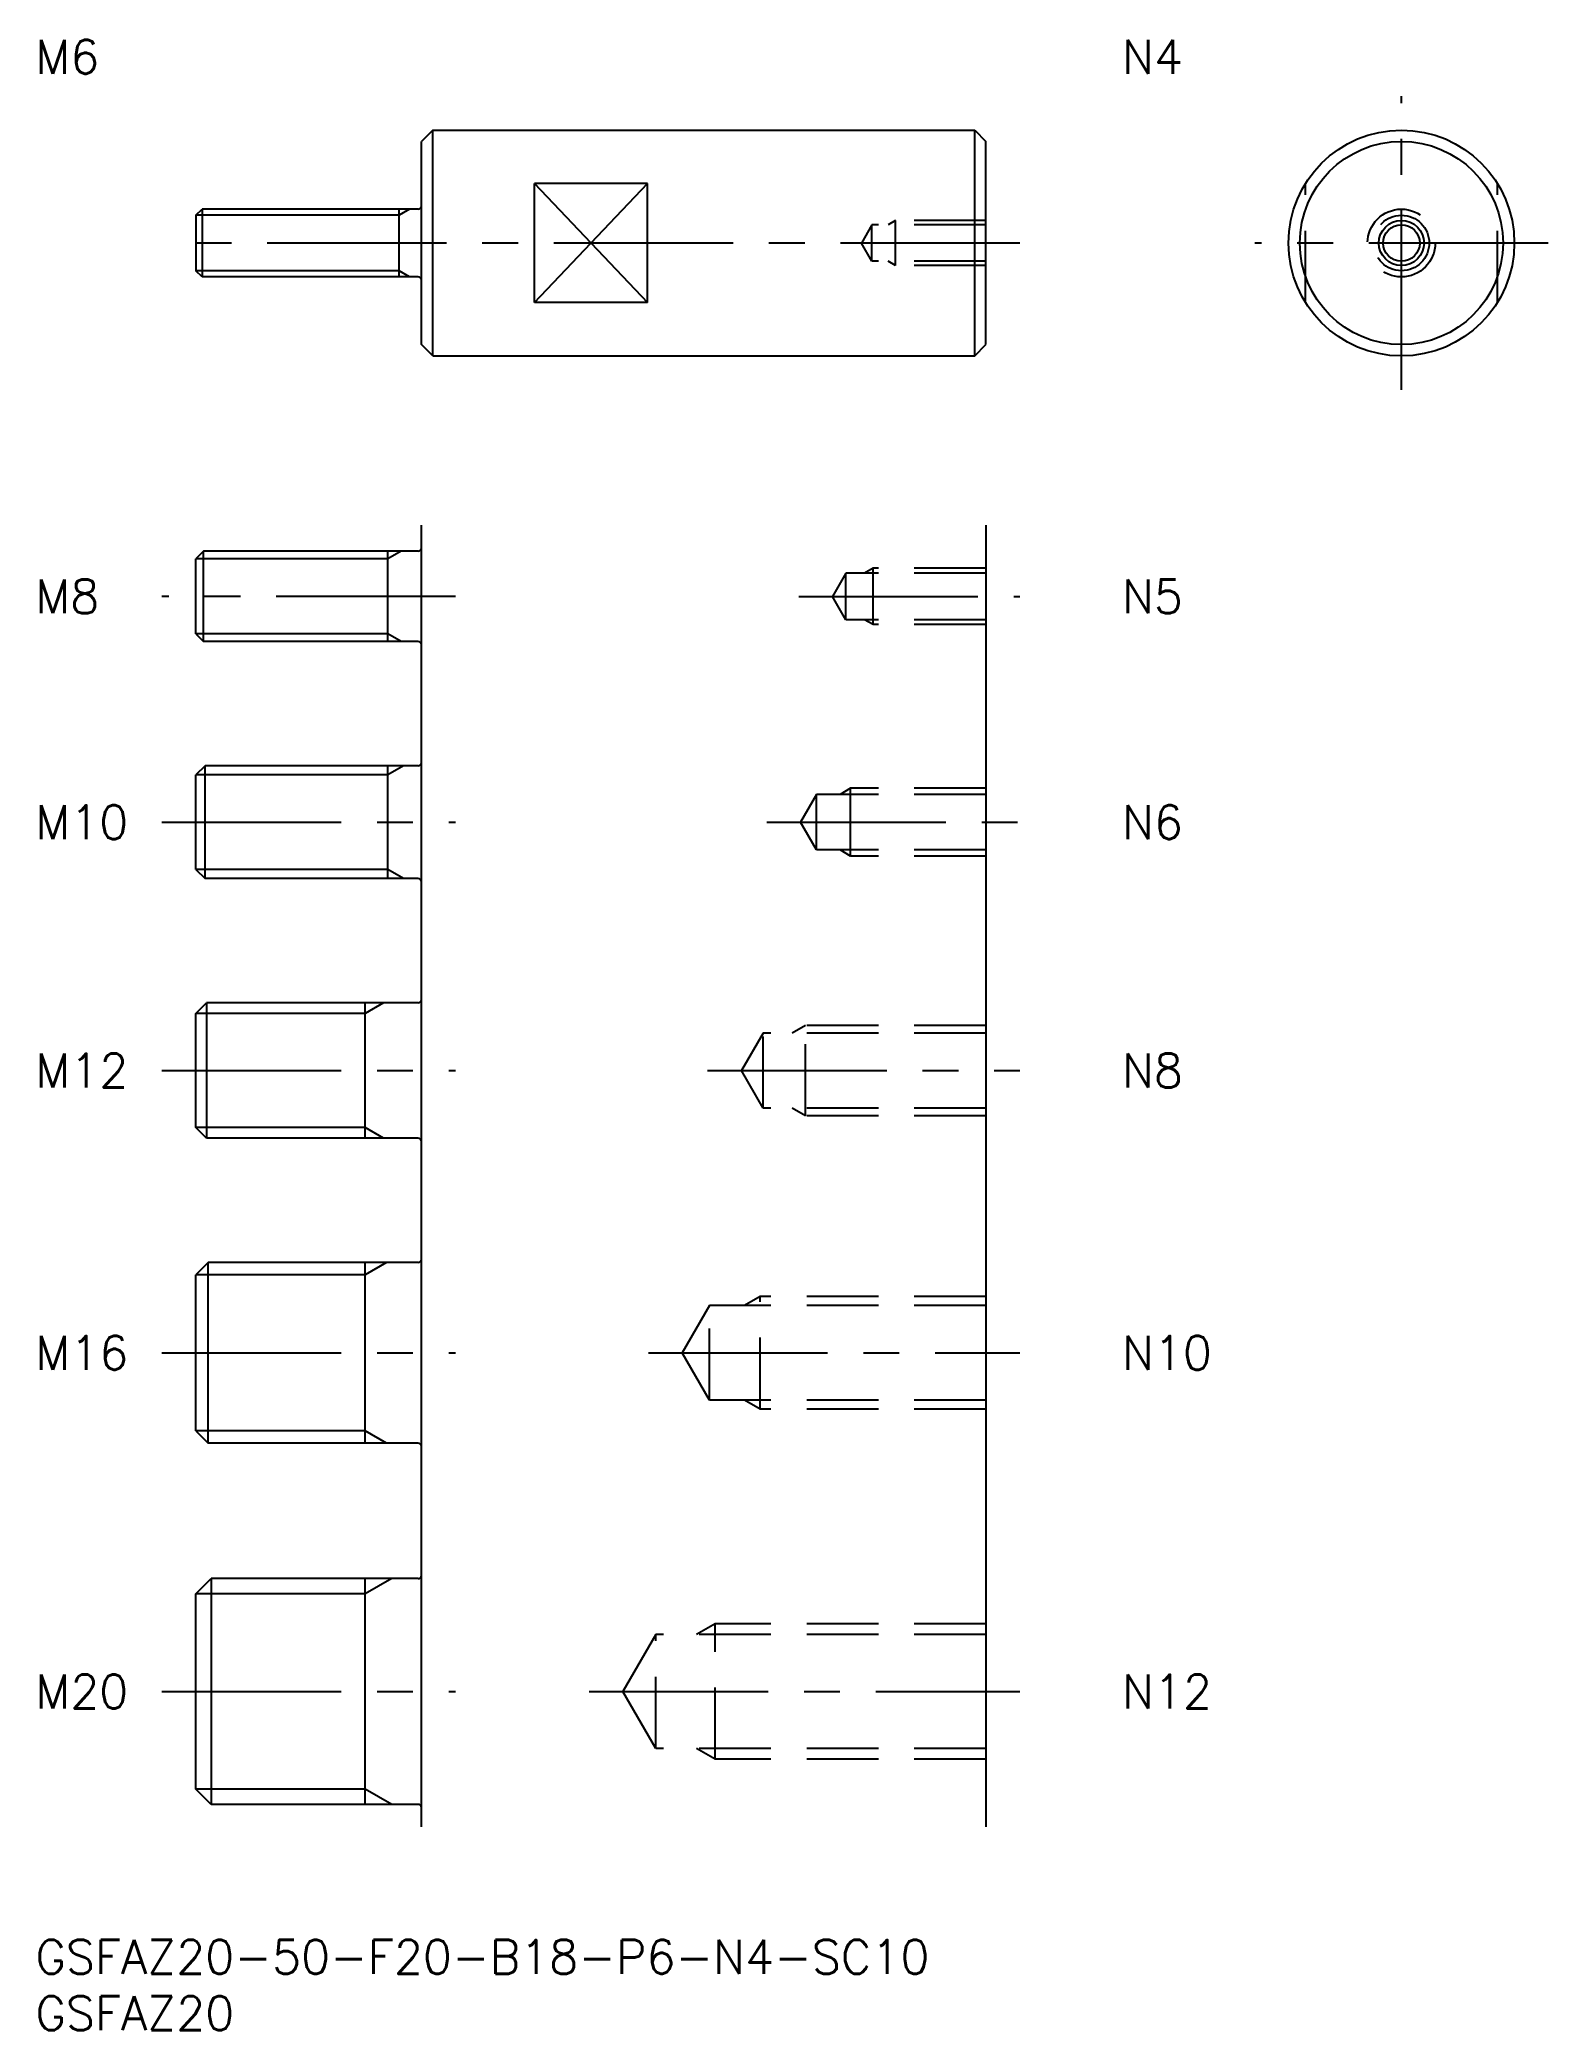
# Model space of a CAD drawing. Extents: x 0 to 134, y -8 to 168.
import ezdxf

# ---------------------------------------------------------------- set-up
doc = ezdxf.new("R2010")
doc.units = 0
doc.header["$LTSCALE"] = 0.5
doc.linetypes.add('CENTER', pattern=[50.8, 31.75, -6.35, 6.35, -6.35])
doc.linetypes.add('DASHED', pattern=[19.05, 12.7, -6.35])
for name, color, linetype in [('MSM_CENTER', 1, 'CENTER'), ('MSM_CONTINUOUS', 7, 'CONTINUOUS'), ('MSM_DASHED', 4, 'DASHED'), ('MSM_NARROW', 5, 'CONTINUOUS'), ('MSM_PART_NUMBER', 7, 'CONTINUOUS')]:
    doc.layers.add(name, color=color, linetype=linetype)
doc.styles.get("Standard").update_dxf_attribs({"font": 'txt.shx', "height": 1.5, "bigfont": 'bigfont.shx'})

# ---------------------------------------------------------------- blocks, each defined once
blk = doc.blocks.new('*U44')
at = {"layer": 'MSM_PART_NUMBER'}
blk.add_text('GSFAZ20-50-F20-B18-P6-N4-SC10', height=3, dxfattribs=at).set_placement((0, -3))
blk = doc.blocks.new('*U45')
at = {"layer": 'MSM_PART_NUMBER'}
blk.add_text('GSFAZ20', height=3, dxfattribs=at).set_placement((0, -8))

msp = doc.modelspace()

# ---------------------------------------------------------------- linework, layer by layer
at = {"layer": 'MSM_CENTER'}
for p, q in [((121.02, 137.3), (121.02, 163.3)), ((87.21, 150.3), (11.21, 150.3)), ((134.02, 150.3), (108.02, 150.3)), ((37.21, 119), (11.21, 119)), ((67.62, 119), (87.21, 119)), ((11.21, 99), (37.21, 99)), ((64.79, 99), (87.21, 99)), ((11.21, 77), (37.21, 77)), ((59.54, 77), (87.21, 77)), ((11.21, 52), (37.21, 52)), ((54.3, 52), (87.21, 52)), ((11.21, 22), (37.21, 22)), ((49.05, 22), (87.21, 22))]:
    msp.add_line(p, q, dxfattribs=at)
at = {"layer": 'MSM_CONTINUOUS'}
for p, q in [((35.21, 160.3), (34.21, 159.3)), ((34.21, 141.3), (34.21, 159.3)), ((35.21, 140.3), (35.21, 160.3)), ((35.21, 160.3), (83.21, 160.3)), ((83.21, 140.3), (83.21, 160.3)), ((83.21, 160.3), (84.21, 159.3)), ((84.21, 141.3), (84.21, 159.3)), ((44.21, 145.03), (44.21, 155.57)), ((54.21, 155.57), (44.21, 155.57)), ((54.21, 145.03), (54.21, 155.57)), ((14.21, 152.76), (14.76, 153.3)), ((14.21, 152.76), (14.21, 147.84)), ((33.91, 153.3), (14.76, 153.3)), ((14.76, 153.3), (14.76, 147.3)), ((32.21, 147.3), (32.21, 153.3)), ((14.76, 147.3), (14.21, 147.84)), ((33.91, 147.3), (14.76, 147.3)), ((54.21, 145.03), (44.21, 145.03)), ((35.21, 140.3), (34.21, 141.3)), ((83.21, 140.3), (84.21, 141.3)), ((35.21, 140.3), (83.21, 140.3)), ((34.21, 10), (34.21, 125.3)), ((84.21, 125.3), (84.21, 10)), ((14.89, 123), (14.21, 122.32)), ((14.21, 115.68), (14.21, 122.32)), ((33.91, 123), (14.89, 123)), ((14.89, 115), (14.89, 123)), ((31.21, 115), (31.21, 123)), ((14.21, 115.68), (14.89, 115)), ((33.91, 115), (14.89, 115)), ((15.03, 104), (14.21, 103.19)), ((14.21, 94.81), (14.21, 103.19)), ((33.91, 104), (15.03, 104)), ((15.03, 94), (15.03, 104)), ((31.21, 94), (31.21, 104)), ((14.21, 94.81), (15.03, 94)), ((33.91, 94), (15.03, 94)), ((14.21, 82.05), (15.16, 83)), ((33.91, 83), (15.16, 83)), ((15.16, 83), (15.16, 71)), ((29.21, 71), (29.21, 83)), ((14.21, 71.95), (14.21, 82.05)), ((15.16, 71), (14.21, 71.95)), ((33.91, 71), (15.16, 71)), ((15.3, 60), (14.21, 58.92)), ((33.91, 60), (15.3, 60)), ((15.3, 44), (15.3, 60)), ((29.21, 44), (29.21, 60)), ((14.21, 45.08), (14.21, 58.92)), ((14.21, 45.08), (15.3, 44)), ((33.91, 44), (15.3, 44)), ((14.21, 30.65), (15.57, 32)), ((15.57, 32), (15.57, 12)), ((33.91, 32), (15.57, 32)), ((29.21, 12), (29.21, 32)), ((14.21, 13.35), (14.21, 30.65)), ((15.57, 12), (14.21, 13.35)), ((33.91, 12), (15.57, 12))]:
    msp.add_line(p, q, dxfattribs=at)
for radius in [10, 9, 1.62]:
    msp.add_circle((121.02, 150.3), radius, dxfattribs=at)
for centre, start, end in [((33.91, 153.6), 270, 0), ((33.91, 147), 0, 90), ((33.91, 123.3), 270, 0), ((33.91, 114.7), 0, 90), ((33.91, 104.3), 270, 0), ((33.91, 93.7), 0, 90), ((33.91, 83.3), 270, 0), ((33.91, 70.7), 0, 90), ((33.91, 60.3), 270, 0), ((33.91, 43.7), 0, 90), ((33.91, 32.3), 270, 0), ((33.91, 11.7), 0, 90)]:
    msp.add_arc(centre, 0.3, start, end, dxfattribs=at)
at = {"layer": 'MSM_DASHED'}
for p, q in [((112.52, 145.03), (112.52, 155.57)), ((129.52, 145.03), (129.52, 155.57)), ((74.11, 151.92), (73.18, 150.3)), ((74.11, 148.68), (74.11, 151.92)), ((84.21, 151.92), (74.11, 151.92)), ((76.21, 152.3), (75.56, 151.92)), ((76.21, 148.3), (76.21, 152.3)), ((84.21, 152.3), (76.21, 152.3)), ((74.11, 148.68), (73.18, 150.3)), ((84.21, 148.68), (74.11, 148.68)), ((76.21, 148.3), (75.56, 148.68)), ((84.21, 148.3), (76.21, 148.3)), ((71.81, 121.07), (70.62, 119)), ((71.81, 116.93), (71.81, 121.07)), ((84.21, 121.07), (71.81, 121.07)), ((74.21, 121.5), (73.46, 121.07)), ((84.21, 121.5), (74.21, 121.5)), ((74.21, 116.5), (74.21, 121.5)), ((71.81, 116.93), (70.62, 119)), ((84.21, 116.93), (71.81, 116.93)), ((74.21, 116.5), (73.46, 116.93)), ((84.21, 116.5), (74.21, 116.5)), ((69.21, 101.46), (67.79, 99)), ((69.21, 96.54), (69.21, 101.46)), ((84.21, 101.46), (69.21, 101.46)), ((72.21, 102), (71.28, 101.46)), ((72.21, 96), (72.21, 102)), ((84.21, 102), (72.21, 102)), ((69.21, 96.54), (67.79, 99)), ((84.21, 96.54), (69.21, 96.54)), ((72.21, 96), (71.28, 96.54)), ((84.21, 96), (72.21, 96)), ((64.46, 80.32), (62.54, 77)), ((64.46, 73.68), (64.46, 80.32)), ((84.21, 80.32), (64.46, 80.32)), ((68.21, 81), (67.04, 80.32)), ((68.21, 73), (68.21, 81)), ((84.21, 81), (68.21, 81)), ((64.46, 73.68), (62.54, 77)), ((84.21, 73.68), (64.46, 73.68)), ((68.21, 73), (67.04, 73.68)), ((84.21, 73), (68.21, 73)), ((64.21, 57), (62.81, 56.19)), ((64.21, 47), (64.21, 57)), ((84.21, 57), (64.21, 57)), ((59.71, 56.19), (57.3, 52)), ((59.71, 47.81), (59.71, 56.19)), ((84.21, 56.19), (59.71, 56.19)), ((59.71, 47.81), (57.3, 52)), ((84.21, 47.81), (59.71, 47.81)), ((64.21, 47), (62.81, 47.81)), ((84.21, 47), (64.21, 47)), ((54.96, 27.05), (52.05, 22)), ((54.96, 16.95), (54.96, 27.05)), ((84.21, 27.05), (54.96, 27.05)), ((60.21, 28), (58.57, 27.05)), ((60.21, 16), (60.21, 28)), ((84.21, 28), (60.21, 28)), ((54.96, 16.95), (52.05, 22)), ((84.21, 16.95), (54.96, 16.95)), ((60.21, 16), (58.57, 16.95)), ((84.21, 16), (60.21, 16))]:
    msp.add_line(p, q, dxfattribs=at)
for radius in [3, 2.46]:
    msp.add_circle((121.02, 150.3), radius, dxfattribs=at)
at = {"layer": 'MSM_NARROW'}
for p, q in [((44.21, 155.57), (54.21, 145.03)), ((44.21, 145.03), (54.21, 155.57)), ((32.21, 152.76), (14.21, 152.76)), ((33.15, 153.3), (32.21, 152.76)), ((32.21, 147.84), (14.21, 147.84)), ((33.15, 147.3), (32.21, 147.84)), ((31.21, 122.32), (14.21, 122.32)), ((32.39, 123), (31.21, 122.32)), ((31.21, 115.68), (14.21, 115.68)), ((32.39, 115), (31.21, 115.68)), ((31.21, 103.19), (14.21, 103.19)), ((32.62, 104), (31.21, 103.19)), ((31.21, 94.81), (14.21, 94.81)), ((32.62, 94), (31.21, 94.81)), ((30.85, 83), (29.21, 82.05)), ((29.21, 82.05), (14.21, 82.05)), ((29.21, 71.95), (14.21, 71.95)), ((30.85, 71), (29.21, 71.95)), ((31.09, 60), (29.21, 58.92)), ((29.21, 58.92), (14.21, 58.92)), ((29.21, 45.08), (14.21, 45.08)), ((31.09, 44), (29.21, 45.08)), ((31.56, 32), (29.21, 30.65)), ((29.21, 30.65), (14.21, 30.65)), ((29.21, 13.35), (14.21, 13.35)), ((31.56, 12), (29.21, 13.35))]:
    msp.add_line(p, q, dxfattribs=at)
msp.add_circle((121.02, 150.3), 2, dxfattribs=at)

# ---------------------------------------------------------------- block references
at = {"layer": 'MSM_CONTINUOUS'}
for name in ['*U44', '*U45']:
    msp.add_blockref(name, (0, 0), dxfattribs=at)

# ---------------------------------------------------------------- texts
at = {"layer": 'MSM_PART_NUMBER'}
for s, p in [('M6', (0, 165.3)), ('N4', (96.26, 165.3)), ('M8', (0, 117.5)), ('N5', (96.26, 117.5)), ('M10', (0, 97.5)), ('N6', (96.26, 97.5)), ('M12', (0, 75.5)), ('N8', (96.26, 75.5)), ('M16', (0, 50.5)), ('N10', (96.26, 50.5)), ('M20', (0, 20.5)), ('N12', (96.26, 20.5))]:
    msp.add_text(s, height=3, dxfattribs=at).set_placement(p)

doc.saveas('drawing.dxf')
